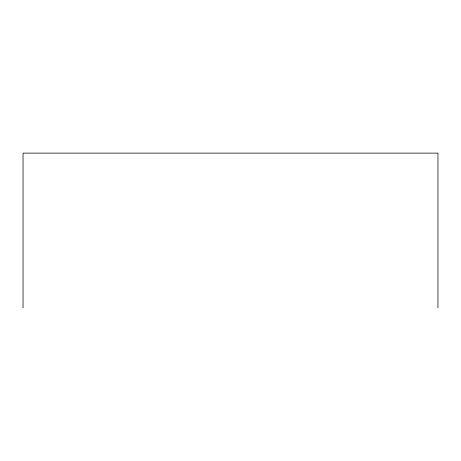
<?xml version="1.0" encoding="UTF-8"?>
<svg xmlns="http://www.w3.org/2000/svg" width="461" height="461" viewBox="0 0 461 461"><rect width="100%" height="100%" fill="white"/><g stroke="black" fill="none" stroke-linecap="round" stroke-linejoin="round"><path stroke-width="0.69" d="M437.95 307.885L437.95 153.115L23.05 153.115L23.05 307.885"/></g></svg>
